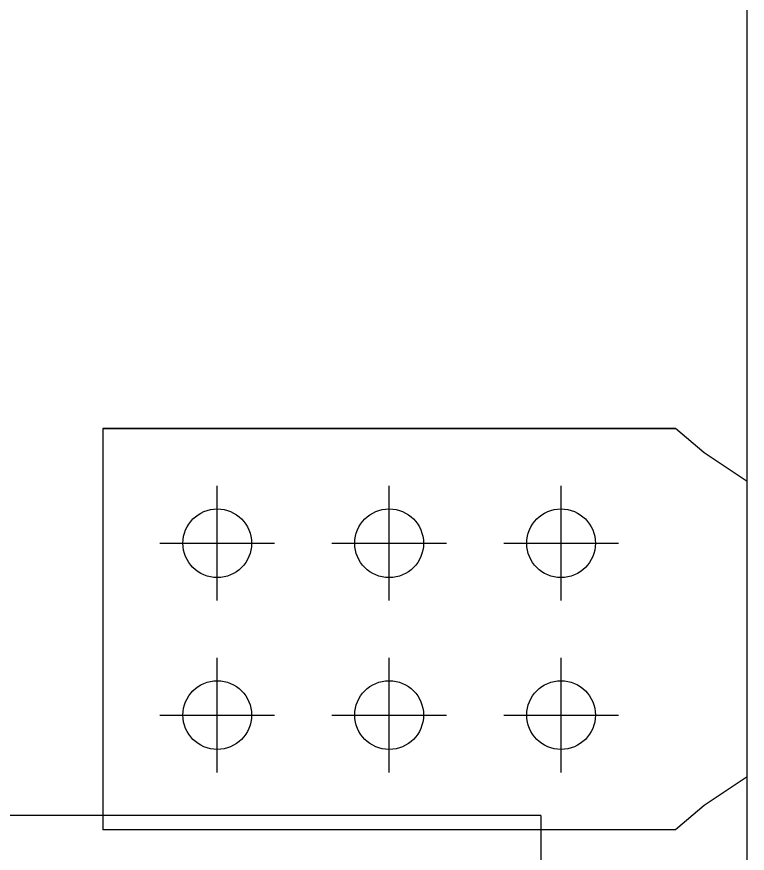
# Model space of a CAD drawing. Extents: x -668440 to 1010955, y -1678500 to 210463.
# Drawn here: x -628059 to -625509, y -729845 to -726925 of the extents above; entities that cross this region are included whole.
import ezdxf

# ---------------------------------------------------------------- set-up
doc = ezdxf.new("R2010")
doc.units = 0
doc.header["$MEASUREMENT"] = 0
doc.linetypes.add('CENTER', pattern=[2, 1.25, -0.25, 0.25, -0.25])
doc.layers.get('0').update_dxf_attribs({"color": 3, "linetype": 'CONTINUOUS'})
for name, color, linetype in [('Sボルト', 2, 'CONTINUOUS'), ('S大梁', 4, 'CONTINUOUS'), ('S柱', 4, 'CONTINUOUS'), ('S金物', 6, 'CONTINUOUS'), ('通り芯', 3, 'CENTER')]:
    doc.layers.add(name, color=color, linetype=linetype)

# ---------------------------------------------------------------- blocks, each defined once
blk = doc.blocks.new('b00')
for q in [(-21300, 34650), (-20950, 34618)]:
    blk.add_line((-20950, 34650), q)
blk = doc.blocks.new('剛接合部C1Y')
at = {"layer": 'Sボルト'}
for p, q in [((-229805.77238, -377521, -20), (-229805.77238, -377481, -20)), ((-229745.77238, -377521, -20), (-229745.77238, -377481, -20)), ((-229685.77238, -377521, -20), (-229685.77238, -377481, -20)), ((-229825.77238, -377501, -20), (-229785.77238, -377501, -20)), ((-229805.77238, -377501, 20), (-229805.77238, -377501, -60)), ((-229765.77238, -377501, -20), (-229725.77238, -377501, -20)), ((-229745.77238, -377501, 20), (-229745.77238, -377501, -60)), ((-229705.77238, -377501, -20), (-229665.77238, -377501, -20)), ((-229685.77238, -377501, 20), (-229685.77238, -377501, -60)), ((-229805.77238, -377581, -20), (-229805.77238, -377541, -20)), ((-229745.77238, -377581, -20), (-229745.77238, -377541, -20)), ((-229685.77238, -377581, -20), (-229685.77238, -377541, -20)), ((-229825.77238, -377561, -20), (-229785.77238, -377561, -20)), ((-229805.77238, -377561, 20), (-229805.77238, -377561, -60)), ((-229765.77238, -377561, -20), (-229725.77238, -377561, -20)), ((-229745.77238, -377561, 20), (-229745.77238, -377561, -60)), ((-229705.77238, -377561, -20), (-229665.77238, -377561, -20)), ((-229685.77238, -377561, 20), (-229685.77238, -377561, -60))]:
    blk.add_line(p, q, dxfattribs=at)
at = {"layer": 'S柱'}
blk.add_line((-229620.77238, -378790), (-229620.77238, -376990), dxfattribs=at)
at = {"layer": 'S金物'}
for p, q in [((-229645.77238, -377461), (-229845.77238, -377461)), ((-229845.77238, -377461), (-229845.77238, -377601)), ((-229845.77238, -377461), (-229645.77238, -377461)), ((-229635.77238, -377469.43335), (-229645.77238, -377461)), ((-229620.77238, -377479.40111), (-229635.77238, -377469.43335)), ((-229620.77238, -377582.59889), (-229635.77238, -377592.56665)), ((-229635.77238, -377592.56665), (-229645.77238, -377601)), ((-229645.77238, -377601), (-229845.77238, -377601))]:
    blk.add_line(p, q, dxfattribs=at)
for centre in [(-229805.77238, -377501), (-229745.77238, -377501), (-229685.77238, -377501), (-229805.77238, -377561), (-229745.77238, -377561), (-229685.77238, -377561)]:
    blk.add_circle(centre, 12, dxfattribs=at)
at = {"layer": '通り芯', "linetype": 'CENTER', "ltscale": 1800}
blk.add_line((-229870.77238, -379923.33343), (-229870.77238, -376990), dxfattribs=at)
at = {"layer": 'S大梁'}
blk.add_blockref('b00', (-208742.77238, -412246), dxfattribs=at)

msp = doc.modelspace()

# ---------------------------------------------------------------- block references
at = {"xscale": 10, "yscale": 10, "zscale": 10}
msp.add_blockref('剛接合部C1Y', (1670698.6842, 3046247.35843, 5600), dxfattribs=at)

doc.saveas('drawing.dxf')
